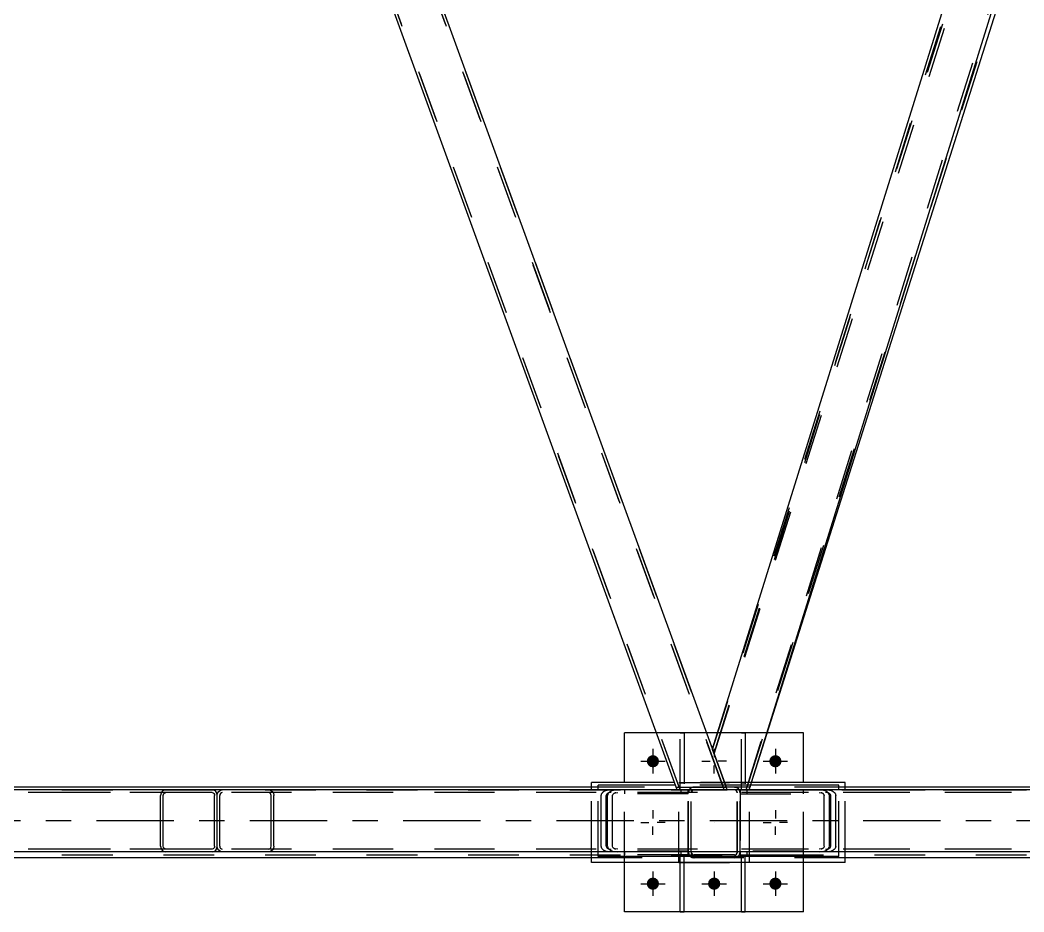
# Model space of a CAD drawing. Header units: millimetres. Extents: x -777 to 412, y -850 to -9.
# Drawn here: x 221.02 to 259.76, y -117.54 to -83.11 of the extents above; entities that cross this region are included whole.
import ezdxf

# ---------------------------------------------------------------- set-up
doc = ezdxf.new("R2010")
doc.units = ezdxf.units.MM
doc.linetypes.add('DXK_LINE_DOT2', pattern=[3.9198, 1.9599, -1.9599])
doc.linetypes.add('DXK_LINE_DOT3', pattern=[5.9187, 2.979, -0.9799, 0.9799, -0.9799])

# ---------------------------------------------------------------- blocks, each defined once
blk = doc.blocks.new('Part-570390744-4934 - 4628')
at = {"color": 7, "linetype": 'DXK_LINE_DOT2'}
for p, q in [((228.591, -58.637), (226.656, -58.637)), ((226.674, -58.637), (226.656, -58.637)), ((226.656, -58.637), (227.187, -60.094)), ((246.46, -112.728), (226.772, -58.637)), ((248.163, -112.728), (228.475, -58.637)), ((248.279, -112.728), (228.591, -58.637)), ((246.344, -112.728), (246.278, -112.546)), ((246.344, -112.728), (248.279, -112.728))]:
    blk.add_line(p, q, dxfattribs=at)
at = {"color": 2, "linetype": 'Continuous'}
blk.add_line((246.278, -112.546), (227.187, -60.094), dxfattribs=at)
blk = doc.blocks.new('Part-570390744-4646 - 4628')
at = {"color": 7, "linetype": 'DXK_LINE_DOT2'}
for p, q in [((249.01, -115.346), (248.865, -115.346)), ((248.865, -115.637), (248.865, -115.346)), ((249.01, -115.637), (249.01, -115.346)), ((248.865, -115.619), (249.01, -115.619))]:
    blk.add_line(p, q, dxfattribs=at)
at = {"color": 2, "linetype": 'Continuous'}
for p, q in [((248.865, -117.544), (248.865, -115.637)), ((249.01, -117.544), (249.01, -115.637)), ((248.865, -117.544), (249.01, -117.544))]:
    blk.add_line(p, q, dxfattribs=at)
blk = doc.blocks.new('Part-570390744-4713 - 4628')
at = {"color": 2, "linetype": 'Continuous'}
for p, q in [((247.741, -111.25), (264.424, -57.727)), ((265.023, -57.727), (264.424, -57.727)), ((265.023, -57.727), (265.603, -59.321)), ((249.154, -112.827), (265.726, -59.659)), ((265.726, -59.659), (265.603, -59.321)), ((248.315, -112.827), (247.741, -111.25))]:
    blk.add_line(p, q, dxfattribs=at)
at = {"color": 7, "linetype": 'DXK_LINE_DOT2'}
for p, q in [((247.803, -111.419), (264.538, -57.727)), ((249.04, -112.827), (265.665, -59.49)), ((265.726, -59.659), (265.65, -59.45)), ((249.154, -112.827), (248.315, -112.827))]:
    blk.add_line(p, q, dxfattribs=at)
blk = doc.blocks.new('Part-570390744-4649 - 4628')
at = {"color": 7, "linetype": 'DXK_LINE_DOT2'}
for p, q in [((248.865, -112.837), (248.865, -110.635)), ((248.865, -110.635), (249.01, -110.635)), ((249.01, -110.635), (249.01, -112.837)), ((248.865, -112.564), (249.01, -112.564)), ((249.01, -112.837), (248.865, -112.837))]:
    blk.add_line(p, q, dxfattribs=at)
blk = doc.blocks.new('Part-570390744-4767 - 4628')
at = {"color": 2, "linetype": 'Continuous'}
for p, q in [((246.315, -112.647), (243.324, -112.647)), ((243.324, -112.827), (243.324, -112.647)), ((252.621, -112.647), (249.21, -112.647)), ((252.621, -112.827), (252.621, -112.647)), ((243.324, -115.41), (243.324, -115.227)), ((252.621, -115.41), (243.324, -115.41)), ((252.621, -115.41), (252.621, -115.227))]:
    blk.add_line(p, q, dxfattribs=at)
at = {"color": 7, "linetype": 'DXK_LINE_DOT2'}
for p, q in [((249.21, -112.647), (246.315, -112.647)), ((243.324, -115.227), (243.324, -112.827)), ((252.621, -115.227), (252.621, -112.827))]:
    blk.add_line(p, q, dxfattribs=at)
blk = doc.blocks.new('Part-570390744-5113 - 4628')
at = {"color": 2, "linetype": 'Continuous'}
for p, q in [((321.647, -112.827), (24.953, -112.827)), ((321.647, -115.227), (24.953, -115.227))]:
    blk.add_line(p, q, dxfattribs=at)
at = {"color": 7, "linetype": 'DXK_LINE_DOT2'}
for p, q in [((321.647, -112.936), (24.953, -112.936)), ((321.647, -115.118), (24.953, -115.118))]:
    blk.add_line(p, q, dxfattribs=at)
at = {"color": 7, "linetype": 'DXK_LINE_DOT3'}
blk.add_line((321.647, -114.027), (24.953, -114.027), dxfattribs=at)
blk = doc.blocks.new('Part-570390744-4722 - 4628')
at = {"color": 7, "linetype": 'DXK_LINE_DOT2'}
for p, q in [((246.444, -115.635), (246.444, -112.544)), ((246.444, -112.544), (249.171, -112.544)), ((249.171, -115.635), (249.171, -112.544)), ((246.444, -115.635), (249.171, -115.635))]:
    blk.add_line(p, q, dxfattribs=at)
blk = doc.blocks.new('Part-570390744-4674 - 4628')
at = {"color": 7, "linetype": 'DXK_LINE_DOT2'}
for p, q in [((286.107, -112.829), (248.813, -112.829)), ((248.813, -112.829), (248.813, -115.229)), ((286.107, -112.938), (248.813, -112.938)), ((252.013, -112.845), (251.861, -112.829)), ((251.861, -112.938), (251.937, -112.946)), ((252.044, -113.005), (252.059, -113.047)), ((252.059, -115.01), (252.059, -113.047)), ((252.258, -113.047), (252.227, -112.963)), ((252.258, -115.01), (252.258, -113.047)), ((282.137, -113.047), (282.167, -112.963)), ((282.137, -115.01), (282.137, -113.047)), ((282.351, -113.005), (282.336, -113.047)), ((282.336, -115.01), (282.336, -113.047)), ((282.382, -112.845), (282.534, -112.829)), ((282.534, -112.938), (282.458, -112.946)), ((286.107, -112.829), (286.259, -112.845)), ((286.183, -112.946), (286.107, -112.938)), ((286.306, -113.047), (286.291, -113.005)), ((286.306, -113.047), (286.306, -115.01)), ((286.474, -112.963), (286.476, -112.97)), ((286.476, -112.97), (286.504, -113.047)), ((286.504, -115.01), (286.504, -113.047)), ((252.059, -115.01), (252.044, -115.052)), ((252.227, -115.094), (252.243, -115.051)), ((252.243, -115.051), (252.258, -115.01)), ((282.167, -115.094), (282.137, -115.01)), ((282.336, -115.01), (282.351, -115.052)), ((286.291, -115.052), (286.306, -115.01)), ((286.489, -115.052), (286.474, -115.094)), ((286.504, -115.01), (286.489, -115.052)), ((286.107, -115.119), (248.813, -115.119)), ((252.621, -115.229), (248.813, -115.229)), ((251.937, -115.111), (251.861, -115.119)), ((251.861, -115.229), (252.013, -115.212)), ((286.107, -115.229), (267.52, -115.229)), ((282.534, -115.229), (282.382, -115.212)), ((282.458, -115.111), (282.534, -115.119)), ((286.107, -115.119), (286.183, -115.111)), ((286.259, -115.212), (286.107, -115.229))]:
    blk.add_line(p, q, dxfattribs=at)
at = {"color": 2, "linetype": 'Continuous'}
blk.add_line((267.52, -115.229), (252.621, -115.229), dxfattribs=at)
at = {"color": 7, "linetype": 'DXK_LINE_DOT2'}
for centre, radius, start, end in [((251.906, -113.129), 0.186, 41.9362, 80.4818), ((251.951, -113.211), 0.371, 41.9362, 80.4818), ((282.444, -113.211), 0.371, 99.5182, 138.0638), ((282.489, -113.129), 0.186, 99.5182, 138.0638), ((286.153, -113.129), 0.186, 41.9362, 80.4818), ((286.198, -113.211), 0.371, 41.9362, 80.4818), ((251.906, -114.928), 0.186, 279.5182, 318.0638), ((282.489, -114.928), 0.186, 221.9362, 260.4818), ((286.153, -114.928), 0.186, 279.5182, 318.0638), ((251.951, -114.846), 0.371, 279.5182, 318.0638), ((282.444, -114.846), 0.371, 221.9362, 260.4818), ((286.198, -114.846), 0.371, 279.5182, 318.0638)]:
    blk.add_arc(centre, radius, start, end, dxfattribs=at)
blk = doc.blocks.new('Part-570390744-5077 - 4628')
at = {"color": 7, "linetype": 'DXK_LINE_DOT2'}
for p, q in [((246.807, -112.835), (244.353, -112.835)), ((244.353, -112.835), (244.353, -112.98)), ((246.807, -112.98), (244.353, -112.98)), ((246.535, -112.98), (246.535, -112.835)), ((246.807, -112.98), (246.807, -112.835))]:
    blk.add_line(p, q, dxfattribs=at)
blk = doc.blocks.new('Part-570390744-4689 - 4628')
at = {"color": 7, "linetype": 'DXK_LINE_DOT2'}
for p, q in [((248.813, -115.229), (248.813, -112.829)), ((248.813, -112.829), (267.123, -112.829)), ((267.123, -112.938), (248.813, -112.938)), ((252.109, -112.829), (252.261, -112.845)), ((252.185, -112.946), (252.109, -112.938)), ((252.307, -113.047), (252.292, -113.005)), ((252.307, -115.01), (252.307, -113.047)), ((252.476, -112.963), (252.506, -113.047)), ((252.506, -115.01), (252.506, -113.047)), ((265.153, -112.963), (265.138, -113.047)), ((265.138, -115.01), (265.138, -113.047)), ((265.196, -112.892), (265.153, -112.963)), ((265.261, -112.845), (265.196, -112.892)), ((265.237, -113.047), (265.245, -113.005)), ((265.237, -115.01), (265.237, -113.047)), ((265.245, -113.005), (265.266, -112.97)), ((265.336, -112.829), (265.261, -112.845)), ((265.266, -112.97), (265.298, -112.946)), ((265.298, -112.946), (265.336, -112.938)), ((267.199, -112.845), (267.123, -112.829)), ((267.123, -112.938), (267.161, -112.946)), ((267.161, -112.946), (267.193, -112.97)), ((267.193, -112.97), (267.215, -113.005)), ((267.263, -112.892), (267.199, -112.845)), ((267.215, -113.005), (267.222, -113.047)), ((267.222, -115.01), (267.222, -113.047)), ((267.306, -112.963), (267.263, -112.892)), ((267.322, -113.047), (267.306, -112.963)), ((267.322, -115.01), (267.322, -113.047)), ((252.292, -115.052), (252.307, -115.01)), ((252.506, -115.01), (252.476, -115.094)), ((265.138, -115.01), (265.153, -115.094)), ((265.245, -115.052), (265.237, -115.01)), ((265.266, -115.088), (265.245, -115.052)), ((267.215, -115.052), (267.193, -115.088)), ((267.222, -115.01), (267.215, -115.052)), ((267.306, -115.094), (267.322, -115.01)), ((267.123, -115.119), (248.813, -115.119)), ((267.123, -115.229), (248.813, -115.229)), ((252.109, -115.119), (252.185, -115.111)), ((252.261, -115.212), (252.109, -115.229)), ((265.153, -115.094), (265.196, -115.165)), ((265.196, -115.165), (265.261, -115.212)), ((265.261, -115.212), (265.336, -115.229)), ((265.298, -115.111), (265.266, -115.088)), ((265.336, -115.119), (265.298, -115.111)), ((267.161, -115.111), (267.123, -115.119)), ((267.123, -115.229), (267.199, -115.212)), ((267.193, -115.088), (267.161, -115.111)), ((267.199, -115.212), (267.263, -115.165)), ((267.263, -115.165), (267.306, -115.094))]:
    blk.add_line(p, q, dxfattribs=at)
for centre, radius, start, end in [((252.154, -113.129), 0.186, 41.9362, 80.4818), ((252.199, -113.211), 0.371, 41.9362, 80.4818), ((252.154, -114.928), 0.186, 279.5182, 318.0638), ((252.199, -114.846), 0.371, 279.5182, 318.0638)]:
    blk.add_arc(centre, radius, start, end, dxfattribs=at)
blk = doc.blocks.new('Part-570390744-4708 - 4628')
at = {"color": 7, "linetype": 'DXK_LINE_DOT2'}
for p, q in [((247.748, -111.271), (264.439, -58.637)), ((247.81, -111.439), (264.553, -58.637)), ((265.354, -58.637), (264.439, -58.637)), ((264.439, -58.637), (264.456, -58.637)), ((265.726, -59.66), (265.354, -58.637)), ((249.079, -112.728), (265.823, -59.926)), ((265.884, -60.094), (265.785, -59.822)), ((248.279, -112.728), (247.748, -111.271)), ((249.194, -112.728), (248.279, -112.728)), ((249.194, -112.728), (249.251, -112.546))]:
    blk.add_line(p, q, dxfattribs=at)
at = {"color": 2, "linetype": 'Continuous'}
for p, q in [((265.762, -59.758), (265.726, -59.66)), ((265.884, -60.094), (265.762, -59.758)), ((249.251, -112.546), (265.884, -60.094))]:
    blk.add_line(p, q, dxfattribs=at)
blk = doc.blocks.new('Part-570390744-4794 - 4628')
at = {"color": 7, "linetype": 'DXK_LINE_DOT2'}
for p, q in [((246.647, -115.346), (246.501, -115.346)), ((246.501, -115.637), (246.501, -115.346)), ((246.647, -115.637), (246.647, -115.346)), ((246.501, -115.619), (246.647, -115.619))]:
    blk.add_line(p, q, dxfattribs=at)
at = {"color": 2, "linetype": 'Continuous'}
for p, q in [((246.501, -117.544), (246.501, -115.637)), ((246.647, -117.544), (246.647, -115.637)), ((246.501, -117.544), (246.647, -117.544))]:
    blk.add_line(p, q, dxfattribs=at)
blk = doc.blocks.new('Part-570390744-5174 - 4628')
at = {"color": 7, "linetype": 'DXK_LINE_DOT2'}
for p, q in [((247.026, -112.726), (246.942, -112.742)), ((246.942, -112.742), (247.026, -112.726)), ((248.589, -112.726), (247.026, -112.726)), ((248.673, -112.742), (248.589, -112.726)), ((248.589, -112.726), (248.673, -112.742)), ((246.824, -112.86), (246.807, -112.944)), ((246.807, -112.944), (246.824, -112.86)), ((246.807, -115.235), (246.807, -112.944)), ((246.925, -112.902), (246.916, -112.944)), ((246.916, -115.235), (246.916, -112.944)), ((246.948, -112.867), (246.925, -112.902)), ((246.984, -112.843), (246.948, -112.867)), ((247.026, -112.835), (246.984, -112.843)), ((248.589, -112.835), (247.026, -112.835)), ((248.631, -112.843), (248.589, -112.835)), ((248.666, -112.867), (248.631, -112.843)), ((248.69, -112.902), (248.666, -112.867)), ((248.698, -112.944), (248.69, -112.902)), ((248.698, -115.235), (248.698, -112.944)), ((248.807, -112.944), (248.791, -112.86)), ((248.791, -112.86), (248.807, -112.944)), ((248.807, -115.235), (248.807, -112.944)), ((246.807, -115.235), (246.824, -115.318)), ((246.824, -115.318), (246.807, -115.235)), ((246.916, -115.235), (246.925, -115.277)), ((246.925, -115.277), (246.948, -115.312)), ((246.942, -115.436), (247.026, -115.453)), ((247.026, -115.453), (246.942, -115.436)), ((246.948, -115.312), (246.984, -115.336)), ((246.984, -115.336), (247.026, -115.344)), ((248.589, -115.344), (247.026, -115.344)), ((248.589, -115.453), (247.026, -115.453)), ((248.589, -115.344), (248.631, -115.336)), ((248.589, -115.453), (248.673, -115.436)), ((248.673, -115.436), (248.589, -115.453)), ((248.631, -115.336), (248.666, -115.312)), ((248.666, -115.312), (248.69, -115.277)), ((248.69, -115.277), (248.698, -115.235)), ((248.791, -115.318), (248.807, -115.235)), ((248.807, -115.235), (248.791, -115.318))]:
    blk.add_line(p, q, dxfattribs=at)
at = {"color": 7, "linetype": 'DXK_LINE_DOT3'}
blk.add_line((247.807, -114.089), (247.807, -114.089), dxfattribs=at)
at = {"color": 7, "linetype": 'DXK_LINE_DOT2'}
for centre, start, end in [((247.026, -112.944), 112.5, 157.5), ((247.026, -112.944), 112.5, 157.5), ((248.589, -112.944), 22.5, 67.5), ((248.589, -112.944), 22.5, 67.5), ((247.026, -115.235), 202.5, 247.5), ((247.026, -115.235), 202.5, 247.5), ((248.589, -115.235), 292.5, 337.5), ((248.589, -115.235), 292.5, 337.5)]:
    blk.add_arc(centre, 0.218, start, end, dxfattribs=at)
blk = doc.blocks.new('Part-570390744-4847 - 4628')
at = {"color": 7, "linetype": 'DXK_LINE_DOT2'}
for p, q in [((209.441, -113.047), (209.472, -112.963)), ((209.441, -115.01), (209.441, -113.047)), ((209.655, -113.005), (209.64, -113.047)), ((209.64, -115.01), (209.64, -113.047)), ((209.686, -112.845), (209.838, -112.829)), ((209.838, -112.938), (209.762, -112.946)), ((228.426, -112.829), (209.838, -112.829)), ((228.426, -112.938), (209.838, -112.938)), ((213.412, -112.829), (213.564, -112.845)), ((213.488, -112.946), (213.412, -112.938)), ((213.61, -113.047), (213.595, -113.005)), ((213.61, -115.01), (213.61, -113.047)), ((213.778, -112.963), (213.809, -113.047)), ((213.809, -115.01), (213.809, -113.047)), ((226.456, -112.963), (226.441, -113.047)), ((226.441, -115.01), (226.441, -113.047)), ((226.499, -112.893), (226.456, -112.963)), ((226.563, -112.845), (226.499, -112.893)), ((226.54, -113.047), (226.547, -113.005)), ((226.54, -115.01), (226.54, -113.047)), ((226.547, -113.005), (226.569, -112.97)), ((226.639, -112.829), (226.563, -112.845)), ((226.569, -112.97), (226.601, -112.946)), ((226.601, -112.946), (226.639, -112.938)), ((228.502, -112.845), (228.426, -112.829)), ((228.426, -112.938), (228.464, -112.946)), ((228.464, -112.946), (228.496, -112.97)), ((228.496, -112.97), (228.517, -113.005)), ((228.566, -112.893), (228.502, -112.845)), ((228.517, -113.005), (228.525, -113.047)), ((228.525, -115.01), (228.525, -113.047)), ((228.609, -112.963), (228.566, -112.893)), ((228.624, -113.047), (228.609, -112.963)), ((228.624, -115.01), (228.624, -113.047)), ((209.457, -115.052), (209.441, -115.01)), ((209.472, -115.094), (209.457, -115.052)), ((209.64, -115.01), (209.655, -115.052)), ((213.595, -115.052), (213.61, -115.01)), ((213.809, -115.01), (213.778, -115.094)), ((226.441, -115.01), (226.456, -115.094)), ((226.547, -115.052), (226.54, -115.01)), ((226.569, -115.088), (226.547, -115.052)), ((228.517, -115.052), (228.496, -115.088)), ((228.525, -115.01), (228.517, -115.052)), ((228.609, -115.094), (228.624, -115.01)), ((209.838, -115.229), (209.686, -115.212)), ((209.762, -115.111), (209.838, -115.12)), ((228.426, -115.12), (209.838, -115.12)), ((228.426, -115.229), (209.838, -115.229)), ((213.412, -115.12), (213.488, -115.111)), ((213.564, -115.212), (213.412, -115.229)), ((226.456, -115.094), (226.499, -115.165)), ((226.499, -115.165), (226.563, -115.212)), ((226.563, -115.212), (226.639, -115.229)), ((226.601, -115.111), (226.569, -115.088)), ((226.639, -115.12), (226.601, -115.111)), ((228.464, -115.111), (228.426, -115.12)), ((228.426, -115.229), (228.502, -115.212)), ((228.496, -115.088), (228.464, -115.111)), ((228.502, -115.212), (228.566, -115.165)), ((228.566, -115.165), (228.609, -115.094))]:
    blk.add_line(p, q, dxfattribs=at)
for centre, radius, start, end in [((209.748, -113.212), 0.371, 99.5182, 138.0638), ((209.793, -113.129), 0.186, 99.5182, 138.0638), ((213.457, -113.129), 0.186, 41.9362, 80.4818), ((213.502, -113.212), 0.371, 41.9362, 80.4818), ((209.793, -114.928), 0.186, 221.9362, 260.4818), ((213.457, -114.928), 0.186, 279.5182, 318.0638), ((209.748, -114.846), 0.371, 221.9362, 260.4818), ((213.502, -114.846), 0.371, 279.5182, 318.0638)]:
    blk.add_arc(centre, radius, start, end, dxfattribs=at)
blk = doc.blocks.new('Part-570390744-4902 - 4628')
at = {"color": 7, "linetype": 'DXK_LINE_DOT2'}
for p, q in [((228.624, -113.047), (228.639, -112.963)), ((228.624, -115.01), (228.624, -113.047)), ((228.639, -112.963), (228.682, -112.893)), ((228.682, -112.893), (228.747, -112.845)), ((228.731, -113.005), (228.723, -113.047)), ((228.723, -115.01), (228.723, -113.047)), ((228.753, -112.97), (228.731, -113.005)), ((228.747, -112.845), (228.823, -112.829)), ((228.785, -112.946), (228.753, -112.97)), ((228.823, -112.938), (228.785, -112.946)), ((246.813, -112.829), (228.823, -112.829)), ((246.813, -112.938), (228.823, -112.938)), ((230.609, -112.829), (230.685, -112.845)), ((230.647, -112.946), (230.609, -112.938)), ((230.679, -112.97), (230.647, -112.946)), ((230.701, -113.005), (230.679, -112.97)), ((230.685, -112.845), (230.75, -112.893)), ((230.709, -113.047), (230.701, -113.005)), ((230.709, -115.01), (230.709, -113.047)), ((230.75, -112.893), (230.793, -112.963)), ((230.793, -112.963), (230.808, -113.047)), ((230.808, -115.01), (230.808, -113.047)), ((243.718, -112.963), (243.688, -113.047)), ((243.688, -115.01), (243.688, -113.047)), ((243.887, -113.047), (243.902, -113.005)), ((243.887, -115.01), (243.887, -113.047)), ((244.085, -112.829), (243.933, -112.845)), ((244.009, -112.946), (244.085, -112.938)), ((246.813, -115.229), (246.813, -112.829)), ((228.639, -115.094), (228.624, -115.01)), ((228.723, -115.01), (228.731, -115.052)), ((228.731, -115.052), (228.753, -115.088)), ((230.679, -115.088), (230.701, -115.052)), ((230.701, -115.052), (230.709, -115.01)), ((230.808, -115.01), (230.793, -115.094)), ((243.688, -115.01), (243.703, -115.051)), ((243.703, -115.051), (243.718, -115.094)), ((243.902, -115.052), (243.887, -115.01)), ((228.682, -115.165), (228.639, -115.094)), ((228.747, -115.212), (228.682, -115.165)), ((228.817, -115.227), (228.747, -115.212)), ((228.753, -115.088), (228.785, -115.111)), ((228.785, -115.111), (228.823, -115.12)), ((246.813, -115.12), (228.823, -115.12)), ((230.609, -115.12), (230.647, -115.111)), ((230.685, -115.212), (230.609, -115.229)), ((230.647, -115.111), (230.679, -115.088)), ((230.75, -115.165), (230.685, -115.212)), ((230.793, -115.094), (230.75, -115.165)), ((246.813, -115.229), (243.324, -115.229)), ((243.933, -115.212), (244.085, -115.229)), ((244.085, -115.12), (244.009, -115.111))]:
    blk.add_line(p, q, dxfattribs=at)
at = {"color": 2, "linetype": 'Continuous'}
for p, q in [((228.823, -115.229), (228.817, -115.227)), ((243.324, -115.229), (228.823, -115.229))]:
    blk.add_line(p, q, dxfattribs=at)
at = {"color": 7, "linetype": 'DXK_LINE_DOT2'}
for centre, radius, start, end in [((243.995, -113.211), 0.371, 99.5182, 138.0638), ((244.04, -113.129), 0.186, 99.5182, 138.0638), ((244.04, -114.928), 0.186, 221.9362, 260.4818), ((243.995, -114.846), 0.371, 221.9362, 260.4818)]:
    blk.add_arc(centre, radius, start, end, dxfattribs=at)
blk = doc.blocks.new('Part-570390744-4937 - 4628')
at = {"color": 7, "linetype": 'DXK_LINE_DOT2'}
for p, q in [((209.223, -112.963), (209.193, -113.047)), ((209.193, -115.01), (209.193, -113.047)), ((209.392, -113.047), (209.407, -113.005)), ((209.392, -115.01), (209.392, -113.047)), ((209.59, -112.829), (209.438, -112.845)), ((209.514, -112.946), (209.59, -112.938)), ((246.813, -112.829), (209.59, -112.829)), ((246.813, -112.938), (209.59, -112.938)), ((213.315, -112.845), (213.163, -112.829)), ((213.163, -112.938), (213.239, -112.946)), ((213.347, -113.005), (213.362, -113.047)), ((213.362, -115.01), (213.362, -113.047)), ((213.56, -113.047), (213.53, -112.963)), ((213.56, -115.01), (213.56, -113.047)), ((243.44, -113.047), (243.47, -112.963)), ((243.44, -115.01), (243.44, -113.047)), ((243.653, -113.005), (243.638, -113.047)), ((243.638, -115.01), (243.638, -113.047)), ((243.685, -112.845), (243.837, -112.829)), ((243.837, -112.938), (243.761, -112.946)), ((246.813, -115.229), (246.813, -112.829)), ((209.193, -115.01), (209.208, -115.051)), ((209.208, -115.051), (209.223, -115.094)), ((209.407, -115.052), (209.392, -115.01)), ((213.362, -115.01), (213.347, -115.052)), ((213.53, -115.094), (213.546, -115.051)), ((213.546, -115.051), (213.56, -115.01)), ((243.47, -115.094), (243.44, -115.01)), ((243.638, -115.01), (243.653, -115.052)), ((209.438, -115.212), (209.59, -115.229)), ((209.59, -115.12), (209.514, -115.111)), ((246.813, -115.12), (209.59, -115.12)), ((213.924, -115.229), (209.59, -115.229)), ((213.239, -115.111), (213.163, -115.12)), ((213.163, -115.229), (213.315, -115.212)), ((246.813, -115.229), (228.823, -115.229)), ((243.837, -115.229), (243.685, -115.212)), ((243.761, -115.111), (243.837, -115.12))]:
    blk.add_line(p, q, dxfattribs=at)
at = {"color": 2, "linetype": 'Continuous'}
blk.add_line((228.823, -115.229), (213.924, -115.229), dxfattribs=at)
at = {"color": 7, "linetype": 'DXK_LINE_DOT2'}
for centre, radius, start, end in [((209.5, -113.212), 0.371, 99.5182, 138.0638), ((209.545, -113.129), 0.186, 99.5182, 138.0638), ((213.209, -113.129), 0.186, 41.9362, 80.4818), ((213.254, -113.212), 0.371, 41.9362, 80.4818), ((243.746, -113.212), 0.371, 99.5182, 138.0638), ((243.792, -113.129), 0.186, 99.5182, 138.0638), ((209.545, -114.928), 0.186, 221.9362, 260.4818), ((213.209, -114.928), 0.186, 279.5182, 318.0638), ((243.792, -114.928), 0.186, 221.9362, 260.4818), ((209.5, -114.846), 0.371, 221.9362, 260.4818), ((213.254, -114.846), 0.371, 279.5182, 318.0638), ((243.746, -114.846), 0.371, 221.9362, 260.4818)]:
    blk.add_arc(centre, radius, start, end, dxfattribs=at)
blk = doc.blocks.new('Part-570390744-4958 - 4628')
at = {"color": 7, "linetype": 'DXK_LINE_DOT2'}
for p, q in [((246.807, -115.199), (244.353, -115.199)), ((244.353, -115.199), (244.353, -115.344)), ((246.807, -115.344), (244.353, -115.344)), ((246.535, -115.344), (246.535, -115.199)), ((246.807, -115.344), (246.807, -115.199))]:
    blk.add_line(p, q, dxfattribs=at)
blk = doc.blocks.new('Part-570390744-5001 - 4628')
at = {"color": 7, "linetype": 'DXK_LINE_DOT2'}
for p, q in [((247.031, -112.726), (246.947, -112.742)), ((246.947, -112.742), (247.031, -112.726)), ((248.595, -112.726), (247.031, -112.726)), ((248.678, -112.742), (248.595, -112.726)), ((248.595, -112.726), (248.678, -112.742)), ((246.829, -112.861), (246.813, -112.944)), ((246.813, -112.944), (246.829, -112.861)), ((246.813, -115.235), (246.813, -112.944)), ((246.93, -112.902), (246.922, -112.944)), ((246.922, -115.235), (246.922, -112.944)), ((246.954, -112.867), (246.93, -112.902)), ((246.989, -112.843), (246.954, -112.867)), ((247.031, -112.835), (246.989, -112.843)), ((248.595, -112.835), (247.031, -112.835)), ((248.636, -112.843), (248.595, -112.835)), ((248.672, -112.867), (248.636, -112.843)), ((248.695, -112.902), (248.672, -112.867)), ((248.704, -112.944), (248.695, -112.902)), ((248.704, -115.235), (248.704, -112.944)), ((248.813, -112.944), (248.796, -112.861)), ((248.796, -112.861), (248.813, -112.944)), ((248.813, -115.235), (248.813, -112.944)), ((246.813, -115.235), (246.829, -115.318)), ((246.829, -115.318), (246.813, -115.235)), ((246.922, -115.235), (246.93, -115.277)), ((246.93, -115.277), (246.954, -115.312)), ((247.031, -115.453), (246.947, -115.436)), ((246.954, -115.312), (246.989, -115.336)), ((246.989, -115.336), (247.031, -115.344)), ((248.595, -115.344), (247.031, -115.344)), ((248.595, -115.344), (248.636, -115.336)), ((248.678, -115.436), (248.595, -115.453)), ((248.636, -115.336), (248.672, -115.312)), ((248.672, -115.312), (248.695, -115.277)), ((248.695, -115.277), (248.704, -115.235)), ((248.796, -115.318), (248.813, -115.235)), ((248.813, -115.235), (248.796, -115.318))]:
    blk.add_line(p, q, dxfattribs=at)
at = {"color": 2, "linetype": 'Continuous'}
for p, q in [((246.947, -115.436), (247.031, -115.453)), ((248.595, -115.453), (247.031, -115.453)), ((248.595, -115.453), (248.678, -115.436))]:
    blk.add_line(p, q, dxfattribs=at)
at = {"color": 7, "linetype": 'DXK_LINE_DOT2'}
for centre, start, end in [((247.031, -112.944), 112.5, 157.5), ((247.031, -112.944), 112.5, 157.5), ((248.595, -112.944), 22.5, 67.5), ((248.595, -112.944), 22.5, 67.5), ((247.031, -115.235), 202.5, 235.0634), ((247.031, -115.235), 202.5, 247.5), ((248.595, -115.235), 292.5, 337.5), ((248.595, -115.235), 304.9365, 337.5)]:
    blk.add_arc(centre, 0.218, start, end, dxfattribs=at)
at = {"color": 2, "linetype": 'Continuous'}
for centre, start, end in [((247.031, -115.235), 235.0634, 247.5), ((248.595, -115.235), 292.5, 304.9365)]:
    blk.add_arc(centre, 0.218, start, end, dxfattribs=at)
blk = doc.blocks.new('Part-570390744-5074 - 4628')
at = {"color": 2, "linetype": 'Continuous'}
for p, q in [((244.353, -112.546), (244.353, -110.635)), ((245.582, -110.635), (244.353, -110.635)), ((247.933, -110.635), (247.517, -110.635)), ((251.262, -110.635), (249.857, -110.635)), ((251.262, -112.546), (251.262, -110.635)), ((244.353, -117.544), (244.353, -115.637)), ((251.262, -117.544), (251.262, -115.637)), ((251.262, -117.544), (244.353, -117.544))]:
    blk.add_line(p, q, dxfattribs=at)
at = {"color": 7, "linetype": 'DXK_LINE_DOT2'}
for p, q in [((247.517, -110.635), (245.582, -110.635)), ((249.857, -110.635), (247.933, -110.635)), ((244.353, -115.637), (244.353, -112.546)), ((251.262, -115.637), (251.262, -112.546))]:
    blk.add_line(p, q, dxfattribs=at)
blk = doc.blocks.new('Part-570390744-5080 - 4628')
at = {"color": 7, "linetype": 'DXK_LINE_DOT2'}
for p, q in [((251.262, -115.199), (248.807, -115.198)), ((248.807, -115.198), (248.807, -115.344)), ((248.807, -115.344), (251.262, -115.344)), ((249.08, -115.344), (249.08, -115.198)), ((251.262, -115.344), (251.262, -115.199))]:
    blk.add_line(p, q, dxfattribs=at)
blk = doc.blocks.new('Part-570390744-5083 - 4628')
at = {"color": 7, "linetype": 'DXK_LINE_DOT2'}
for p, q in [((251.262, -112.835), (248.807, -112.835)), ((248.807, -112.835), (248.807, -112.98)), ((248.807, -112.98), (251.262, -112.98)), ((249.08, -112.98), (249.08, -112.835)), ((251.262, -112.98), (251.262, -112.835))]:
    blk.add_line(p, q, dxfattribs=at)
blk = doc.blocks.new('Part-570390744-5104 - 4628')
at = {"color": 7, "linetype": 'DXK_LINE_DOT2'}
for p, q in [((246.501, -112.837), (246.501, -110.635)), ((246.501, -110.635), (246.647, -110.635)), ((246.647, -110.635), (246.647, -112.837)), ((246.501, -112.564), (246.647, -112.564)), ((246.647, -112.837), (246.501, -112.837))]:
    blk.add_line(p, q, dxfattribs=at)
blk = doc.blocks.new('Part-570390744-5108 - 4628')
at = {"color": 7, "linetype": 'DXK_LINE_DOT2'}
for p, q in [((292.154, -112.728), (26.419, -112.728)), ((252.87, -112.728), (243.076, -112.728)), ((318.667, -112.837), (26.146, -112.837)), ((318.667, -115.346), (26.146, -115.346)), ((252.87, -115.455), (243.076, -115.455))]:
    blk.add_line(p, q, dxfattribs=at)
at = {"color": 2, "linetype": 'Continuous'}
for p, q in [((243.076, -112.728), (214.172, -112.728)), ((281.774, -112.728), (252.87, -112.728)), ((243.076, -115.455), (214.172, -115.455)), ((281.774, -115.455), (252.87, -115.455))]:
    blk.add_line(p, q, dxfattribs=at)
blk = doc.blocks.new('Part-570390744-5230 - 4628')
at = {"color": 2, "linetype": 'Continuous'}
for p, q in [((209.044, -111.25), (225.727, -57.727)), ((226.326, -57.727), (225.727, -57.727)), ((226.326, -57.727), (226.906, -59.321)), ((210.456, -112.827), (227.029, -59.659)), ((227.029, -59.659), (226.906, -59.321)), ((209.618, -112.827), (209.044, -111.25))]:
    blk.add_line(p, q, dxfattribs=at)
at = {"color": 7, "linetype": 'DXK_LINE_DOT2'}
for p, q in [((209.105, -111.419), (225.841, -57.727)), ((210.342, -112.827), (226.967, -59.49)), ((227.029, -59.659), (226.953, -59.45)), ((210.456, -112.827), (209.618, -112.827))]:
    blk.add_line(p, q, dxfattribs=at)
blk = doc.blocks.new('Part-570390744-5255 - 4628')
at = {"color": 2, "linetype": 'Continuous'}
for p, q in [((228.26, -57.727), (226.326, -57.727)), ((247.741, -111.25), (228.26, -57.727)), ((246.38, -112.827), (227.029, -59.659))]:
    blk.add_line(p, q, dxfattribs=at)
at = {"color": 7, "linetype": 'DXK_LINE_DOT2'}
for p, q in [((227.029, -59.659), (226.326, -57.727)), ((246.496, -112.827), (226.442, -57.727)), ((248.199, -112.827), (228.144, -57.727)), ((248.315, -112.827), (247.741, -111.25)), ((246.38, -112.827), (248.315, -112.827))]:
    blk.add_line(p, q, dxfattribs=at)
blk = doc.blocks.new('Part-570390744-5256 - 4628')
at = {"color": 7, "linetype": 'DXK_LINE_DOT2'}
for p, q in [((209.051, -111.271), (225.741, -58.637)), ((209.112, -111.439), (225.856, -58.637)), ((226.656, -58.637), (225.741, -58.637)), ((225.741, -58.637), (225.759, -58.637)), ((227.029, -59.66), (226.656, -58.637)), ((210.382, -112.728), (227.126, -59.926)), ((209.581, -112.728), (209.051, -111.271)), ((210.496, -112.728), (209.581, -112.728)), ((210.496, -112.728), (210.554, -112.546))]:
    blk.add_line(p, q, dxfattribs=at)
at = {"color": 2, "linetype": 'Continuous'}
for p, q in [((227.187, -60.094), (227.029, -59.66)), ((210.554, -112.546), (227.187, -60.094))]:
    blk.add_line(p, q, dxfattribs=at)
blk = doc.blocks.new('Part-570390744-5292 - 4628')
at = {"color": 2, "linetype": 'Continuous'}
for p, q in [((246.278, -112.546), (243.076, -112.546)), ((243.076, -112.827), (243.076, -112.546)), ((252.87, -112.546), (249.242, -112.546)), ((252.87, -112.827), (252.87, -112.546)), ((243.076, -115.637), (243.076, -115.229)), ((252.87, -115.637), (252.87, -115.229)), ((252.87, -115.637), (243.076, -115.637))]:
    blk.add_line(p, q, dxfattribs=at)
at = {"color": 7, "linetype": 'DXK_LINE_DOT2'}
for p, q in [((249.242, -112.546), (246.278, -112.546)), ((243.076, -115.229), (243.076, -112.827)), ((252.87, -115.229), (252.87, -112.827)), ((243.076, -115.229), (243.076, -115.212)), ((252.87, -115.229), (252.87, -115.212))]:
    blk.add_line(p, q, dxfattribs=at)
blk = doc.blocks.new('Bolt-570390744-5416 - 4628')
at = {"linetype": 'Continuous'}
for points in [[(245.68, -111.726, -1), (245.207, -111.726, -1)], [(250.407, -111.726, -1), (249.935, -111.726, -1)], [(245.68, -116.453, -1), (245.207, -116.453, -1)], [(248.044, -116.453, -1), (247.571, -116.453, -1)], [(250.407, -116.453, -1), (249.935, -116.453, -1)]]:
    blk.add_hatch(color=1, dxfattribs=at).paths.add_polyline_path(points)
at = {"color": 1, "linetype": 'Continuous'}
for p, q in [((245.444, -111.253), (245.444, -112.198)), ((247.807, -111.253), (247.807, -111.568)), ((250.171, -111.253), (250.171, -112.198)), ((244.971, -111.726), (245.916, -111.726)), ((247.335, -111.726), (247.65, -111.726)), ((247.807, -112.198), (247.807, -111.884)), ((248.28, -111.726), (247.965, -111.726)), ((249.698, -111.726), (250.644, -111.726)), ((245.444, -113.617), (245.444, -113.932)), ((250.171, -113.617), (250.171, -113.932)), ((244.971, -114.089), (245.286, -114.089)), ((245.444, -114.562), (245.444, -114.247)), ((245.916, -114.089), (245.602, -114.089)), ((249.698, -114.089), (250.013, -114.089)), ((250.171, -114.562), (250.171, -114.247)), ((250.644, -114.089), (250.329, -114.089)), ((245.444, -115.98), (245.444, -116.926)), ((247.807, -115.98), (247.807, -116.926)), ((250.171, -115.98), (250.171, -116.926)), ((244.971, -116.453), (245.916, -116.453)), ((247.335, -116.453), (248.28, -116.453)), ((249.698, -116.453), (250.644, -116.453))]:
    blk.add_line(p, q, dxfattribs=at)

msp = doc.modelspace()

# ---------------------------------------------------------------- block references
for name in ['Part-570390744-5230 - 4628', 'Part-570390744-5255 - 4628', 'Part-570390744-4713 - 4628', 'Part-570390744-5256 - 4628', 'Part-570390744-4934 - 4628', 'Part-570390744-4708 - 4628', 'Part-570390744-5074 - 4628', 'Part-570390744-5104 - 4628', 'Part-570390744-4649 - 4628', 'Bolt-570390744-5416 - 4628', 'Part-570390744-5108 - 4628', 'Part-570390744-5292 - 4628', 'Part-570390744-4767 - 4628', 'Part-570390744-4722 - 4628', 'Part-570390744-5174 - 4628', 'Part-570390744-5001 - 4628', 'Part-570390744-5113 - 4628', 'Part-570390744-4937 - 4628', 'Part-570390744-4847 - 4628', 'Part-570390744-4902 - 4628', 'Part-570390744-5077 - 4628', 'Part-570390744-5083 - 4628', 'Part-570390744-4674 - 4628', 'Part-570390744-4689 - 4628', 'Part-570390744-4958 - 4628', 'Part-570390744-4794 - 4628', 'Part-570390744-5080 - 4628', 'Part-570390744-4646 - 4628']:
    msp.add_blockref(name, (0, 0))

doc.saveas('drawing.dxf')
